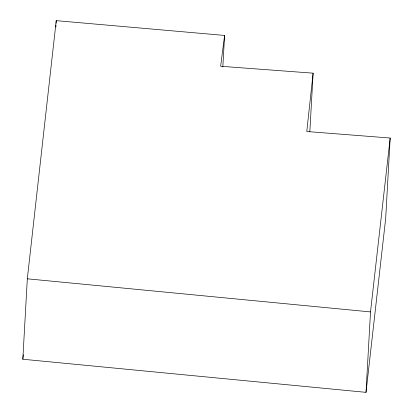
<?xml version="1.0" encoding="UTF-8"?>
<svg xmlns="http://www.w3.org/2000/svg" width="413" height="413" viewBox="0 0 413 413"><rect width="100%" height="100%" fill="white"/><g stroke="black" fill="none" stroke-linecap="round" stroke-linejoin="round"><path stroke-width="0.62" d="M224.595 35.441L220.64 66.266L313.111 73.168L306.776 131.515L390.177 138.03L385.68 218.456L366.016 392.35L22.823 359.243L27.32 278.816L56.23 20.65L224.595 35.441L222.829 66.968M55.869 27.082L55.977 25.152M56.085 23.226L56.23 20.65M309.838 131.721L313.111 73.168M366.016 392.35L370.513 311.923L390.177 138.03M22.823 359.243L23.324 354.762M27.32 278.816L370.513 311.923"/></g></svg>
